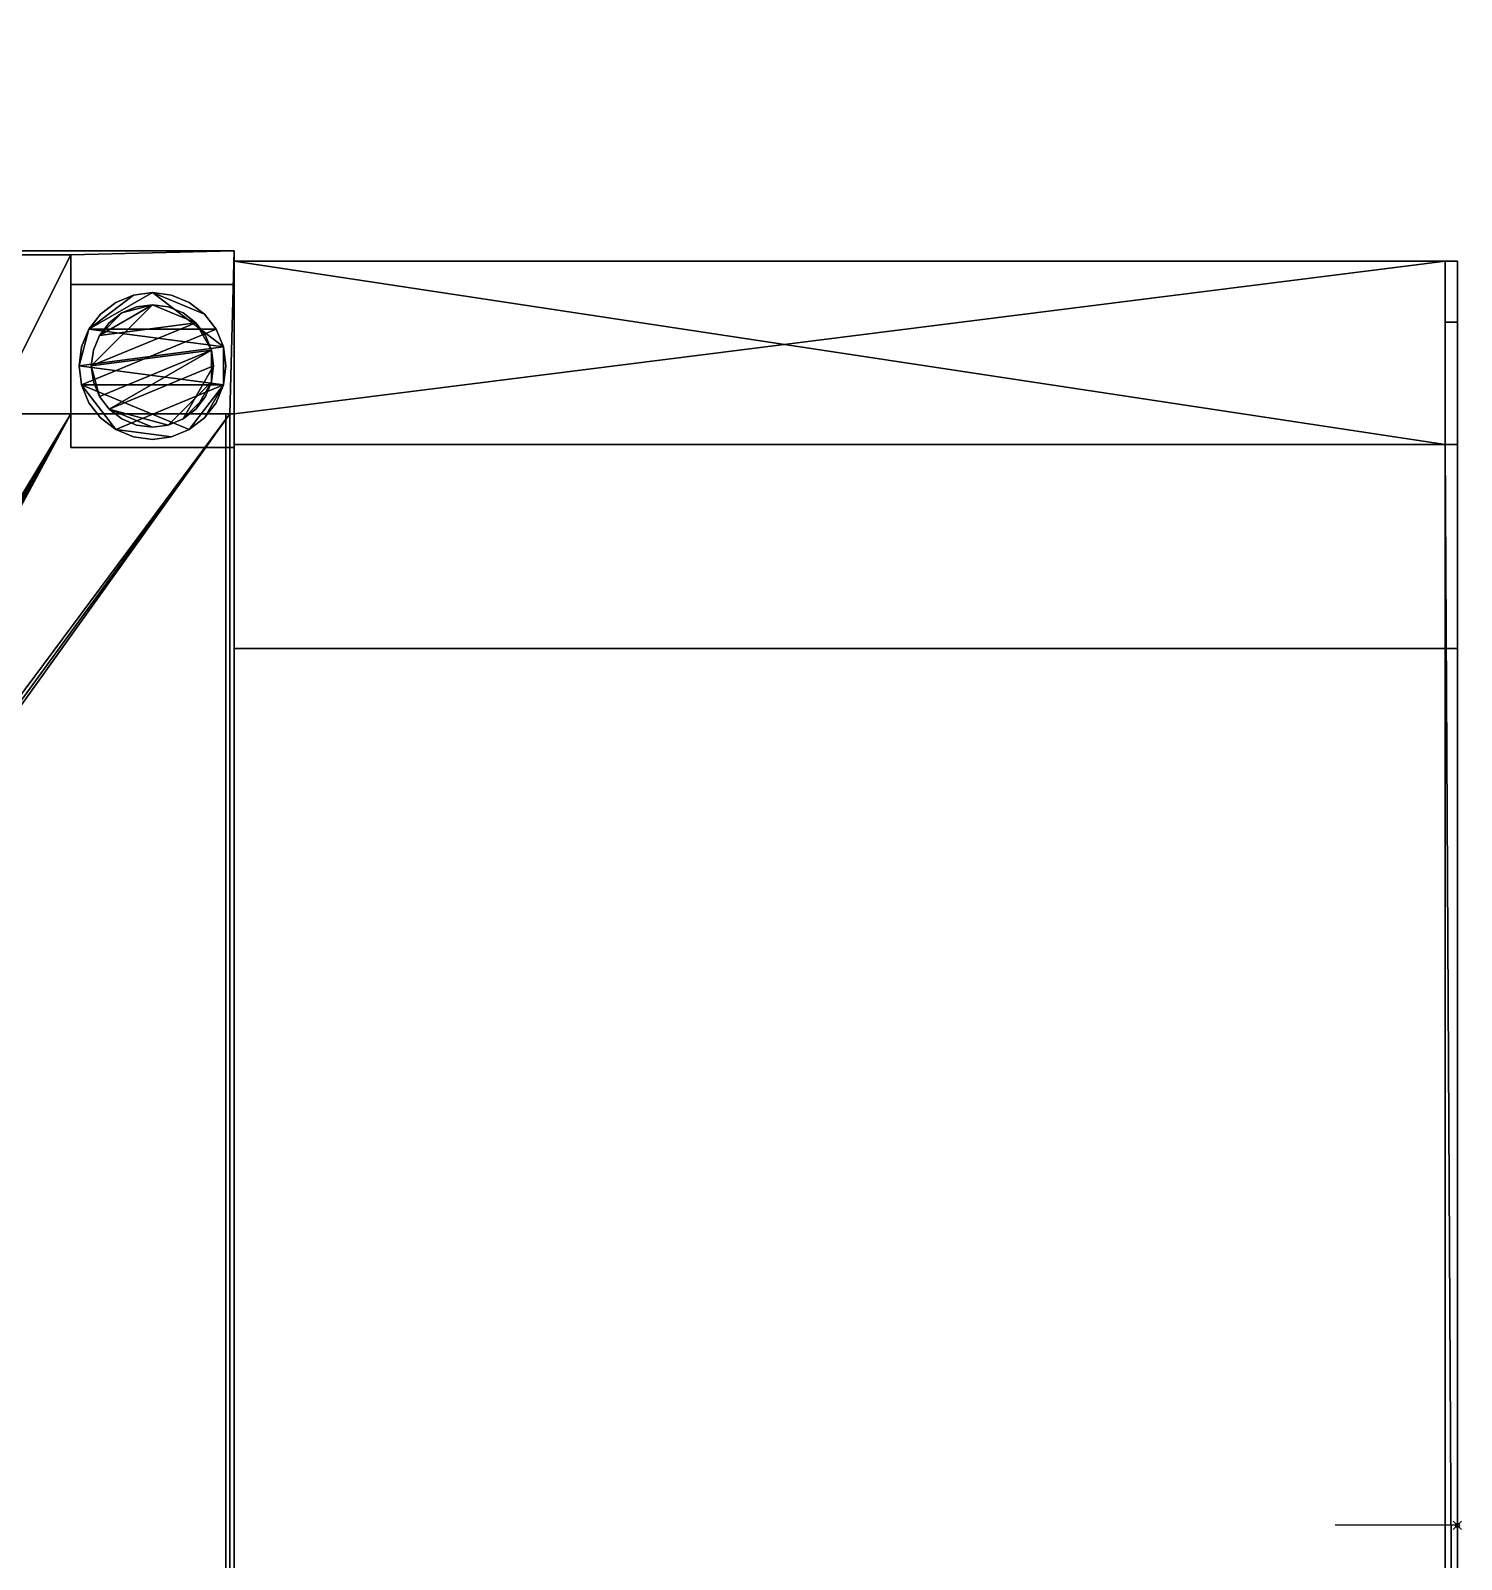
# Model space of a CAD drawing. Header units: millimetres. Extents: x -901 to 180, y -878 to 367.
# Drawn here: x -349.9 to 1, y -8.4 to 366.5 of the extents above; entities that cross this region are included whole.
import ezdxf

# ---------------------------------------------------------------- set-up
doc = ezdxf.new("R2010")
doc.units = ezdxf.units.MM
doc.header["$PDMODE"] = 35
for name, color, linetype in [('IQ_200_2D', 1, 'Continuous'), ('IQ_200_3D', 1, 'Continuous'), ('IQ_204_2D', 7, 'Continuous')]:
    doc.layers.add(name, color=color, linetype=linetype)
doc.layers.add('IQ_CURTAIN_3D', color=7, linetype='Continuous', transparency=0.9)
doc.layers.add('IQ_INS_3D', color=3, linetype='Continuous', lineweight=25, plot=False)

msp = doc.modelspace()

# ---------------------------------------------------------------- linework, layer by layer
at = {"layer": 'IQ_200_2D', "linetype": 'Continuous'}
for p, q in [((-900, 312.5), (-300, 312.5)), ((-300, 312.5), (-300, -312.5)), ((-300, 310), (0, 310)), ((0, 310), (0, -310))]:
    msp.add_line(p, q, dxfattribs=at)
at = {"layer": 'IQ_204_2D', "linetype": 'Continuous'}
for p, q in [((-300, 265), (0, 265)), ((0, 215), (-300, 215)), ((-2.98, 215), (-2.98, -215))]:
    msp.add_line(p, q, dxfattribs=at)
at = {"layer": 'IQ_204_2D'}
msp.add_line((0, 0), (-30, 0), dxfattribs=at)
at = {"layer": 'IQ_CURTAIN_3D'}
for p, q in [((-300, 233.01, 898.97), (-300, 233.01, 1369.03)), ((-300, 188.01, 898.97), (-300, 188.01, 1369.03)), ((-300, 125.51, 898.97), (-300, 125.51, 1369.03)), ((-300, 63.01, 898.97), (-300, 63.01, 1369.03)), ((-300, 0.51, 898.97), (-300, 0.51, 1369.03))]:
    msp.add_line(p, q, dxfattribs=at)
at = {"layer": 'IQ_INS_3D'}
msp.add_point((0, 0), dxfattribs=at)

# ---------------------------------------------------------------- meshes
at = {"layer": 'IQ_200_3D'}
mesh = msp.add_polyface(dxfattribs=at)
corners = [(-900, 312.5, 1450), (-900, -312.5, 1450), (-300, -312.5, 1450), (-300, 312.5, 1450), (-460, 312.5, 1450), (-514, 366.5, 1450), (-686, 366.5, 1450), (-740, 312.5, 1450)]
mesh.append_faces([[corners[k] for k in face] for face in [(4, 1, 2, 3), (1, 7, 0), (7, 5, 6)]], dxfattribs={"vtx0": -1})
mesh.append_faces([[corners[k] for k in face] for face in [(4, 5, 7, 1)]], dxfattribs={"vtx1": -1, "vtx2": -1, "vtx3": -1})
mesh = msp.add_polyface(dxfattribs=at)
corners = [(-300, 312.5, 725), (-300, -312.5, 725), (-340, -312.5, 725), (-340, -358.5, 725), (-860, -358.5, 725), (-860, -312.5, 725), (-900, -312.5, 725), (-900, 312.5, 725), (-740, 312.5, 725), (-686, 366.5, 725), (-514, 366.5, 725), (-460, 312.5, 725), (-899, -272.5, 725), (-860, -272.5, 725), (-860, -311.5, 725), (-340, -311.5, 725), (-340, -272.5, 725), (-301, -272.5, 725), (-301, 272.5, 725), (-340, 272.5, 725), (-340, 311.5, 725), (-860, 311.5, 725), (-860, 272.5, 725), (-899, 272.5, 725)]
mesh.append_faces([[corners[k] for k in face] for face in [(11, 8, 9, 10)]], dxfattribs={"vtx0": -1})
mesh.append_faces([[corners[k] for k in face] for face in [(23, 7, 21, 22), (20, 0, 18, 19)]], dxfattribs={"vtx0": -1, "vtx1": -1})
mesh.append_faces([[corners[k] for k in face] for face in [(6, 12, 14, 5)]], dxfattribs={"vtx0": -1, "vtx1": -1, "vtx2": -1})
mesh.append_faces([[corners[k] for k in face] for face in [(20, 8, 11, 0)]], dxfattribs={"vtx0": -1, "vtx1": -1, "vtx3": -1})
mesh.append_faces([[corners[k] for k in face] for face in [(7, 23, 12, 6), (8, 20, 21, 7)]], dxfattribs={"vtx0": -1, "vtx2": -1})
mesh.append_faces([[corners[k] for k in face] for face in [(2, 4, 5, 15)]], dxfattribs={"vtx0": -1, "vtx2": -1, "vtx3": -1})
mesh.append_faces([[corners[k] for k in face] for face in [(13, 14, 12)]], dxfattribs={"vtx1": -1})
mesh.append_faces([[corners[k] for k in face] for face in [(14, 15, 5)]], dxfattribs={"vtx1": -1, "vtx2": -1})
mesh.append_faces([[corners[k] for k in face] for face in [(1, 2, 15, 17)]], dxfattribs={"vtx1": -1, "vtx2": -1, "vtx3": -1})
mesh.append_faces([[corners[k] for k in face] for face in [(17, 18, 0, 1)]], dxfattribs={"vtx1": -1, "vtx3": -1})
mesh.append_faces([[corners[k] for k in face] for face in [(15, 16, 17), (2, 3, 4)]], dxfattribs={"vtx2": -1})
mesh = msp.add_polyface(dxfattribs=at)
corners = [(-300, 312.5, 1450), (-300, 312.5, 725), (-460, 312.5, 725), (-460, 312.5, 1450), (-900, 312.5, 725), (-900, 312.5, 1450), (-740, 312.5, 1450), (-740, 312.5, 725)]
mesh.append_faces([[corners[k] for k in face] for face in [(2, 3, 0, 1), (4, 5, 6, 7)]])
mesh = msp.add_polyface(dxfattribs=at)
corners = [(-860, -272.5, 201.37), (-899, -272.5, 201.37), (-899, 272.5, 201.37), (-860, 272.5, 201.37), (-860, 311.5, 201.37), (-340, 311.5, 201.37), (-340, 272.5, 201.37), (-301, 272.5, 201.37), (-301, -272.5, 201.37), (-340, -272.5, 201.37), (-340, -311.5, 201.37), (-860, -311.5, 201.37), (-699, -187.4, 201.37), (-698.66, -189.99, 201.37), (-697.66, -192.4, 201.37), (-696.07, -194.47, 201.37), (-694, -196.06, 201.37), (-691.59, -197.06, 201.37), (-689, -197.4, 201.37), (-686.41, -197.06, 201.37), (-684, -196.06, 201.37), (-681.93, -194.47, 201.37), (-680.34, -192.4, 201.37), (-679.34, -189.99, 201.37), (-679, -187.4, 201.37), (-679.34, -184.81, 201.37), (-680.34, -182.4, 201.37), (-681.93, -180.33, 201.37), (-684, -178.74, 201.37), (-686.41, -177.74, 201.37), (-689, -177.4, 201.37), (-691.59, -177.74, 201.37), (-694, -178.74, 201.37), (-696.07, -180.33, 201.37), (-697.66, -182.4, 201.37), (-698.66, -184.81, 201.37), (-609, -157.4, 201.37), (-608.66, -159.99, 201.37), (-607.66, -162.4, 201.37), (-606.07, -164.47, 201.37), (-604, -166.06, 201.37), (-601.59, -167.06, 201.37), (-599, -167.4, 201.37), (-596.41, -167.06, 201.37), (-594, -166.06, 201.37), (-591.93, -164.47, 201.37), (-590.34, -162.4, 201.37), (-589.34, -159.99, 201.37), (-589, -157.4, 201.37), (-589.34, -154.81, 201.37), (-590.34, -152.4, 201.37), (-591.93, -150.33, 201.37), (-594, -148.74, 201.37), (-596.41, -147.74, 201.37), (-599, -147.4, 201.37), (-601.59, -147.74, 201.37), (-604, -148.74, 201.37), (-606.07, -150.33, 201.37), (-607.66, -152.4, 201.37), (-608.66, -154.81, 201.37), (-452.1, 89.5, 201.37), (-451.76, 86.91, 201.37), (-450.76, 84.5, 201.37), (-449.17, 82.43, 201.37), (-447.1, 80.84, 201.37), (-444.69, 79.84, 201.37), (-442.1, 79.5, 201.37), (-439.51, 79.84, 201.37), (-437.1, 80.84, 201.37), (-435.03, 82.43, 201.37), (-433.44, 84.5, 201.37), (-432.44, 86.91, 201.37), (-432.1, 89.5, 201.37), (-432.44, 92.09, 201.37), (-433.44, 94.5, 201.37), (-435.03, 96.57, 201.37), (-437.1, 98.16, 201.37), (-439.51, 99.16, 201.37), (-442.1, 99.5, 201.37), (-444.69, 99.16, 201.37), (-447.1, 98.16, 201.37), (-449.17, 96.57, 201.37), (-450.76, 94.5, 201.37), (-451.76, 92.09, 201.37)]
mesh.append_faces([[corners[k] for k in face] for face in [(13, 0, 12), (32, 3, 31), (61, 55, 60), (65, 51, 64), (70, 8, 69), (69, 8, 68), (74, 7, 73)]], dxfattribs={"vtx0": -1, "vtx1": -1})
mesh.append_faces([[corners[k] for k in face] for face in [(56, 3, 60, 55)]], dxfattribs={"vtx0": -1, "vtx1": -1, "vtx2": -1})
mesh.append_faces([[corners[k] for k in face] for face in [(0, 15, 16, 11), (11, 16, 17), (42, 20, 21, 41), (19, 10, 11, 18), (10, 19, 20), (3, 32, 33, 2), (57, 29, 30, 56), (58, 28, 29, 57), (59, 27, 28, 58), (37, 25, 26, 36), (68, 8, 9, 67), (36, 26, 27, 59), (63, 52, 53, 62), (64, 51, 52, 63), (62, 53, 54), (6, 79, 80, 5), (6, 76, 77), (8, 70, 71)]], dxfattribs={"vtx0": -1, "vtx2": -1})
mesh.append_faces([[corners[k] for k in face] for face in [(20, 42, 43, 10), (9, 48, 49, 67), (56, 30, 31, 3)]], dxfattribs={"vtx0": -1, "vtx2": -1, "vtx3": -1})
mesh.append_faces([[corners[k] for k in face] for face in [(14, 15, 0), (17, 18, 11), (13, 14, 0), (35, 12, 0), (21, 22, 41), (37, 38, 25), (43, 44, 10), (47, 48, 9), (46, 47, 9), (45, 46, 9), (83, 60, 3), (82, 83, 3), (72, 73, 7), (78, 79, 6), (77, 78, 6), (75, 76, 6)]], dxfattribs={"vtx1": -1, "vtx2": -1})
mesh.append_faces([[corners[k] for k in face] for face in [(0, 1, 34, 35), (33, 34, 1, 2), (24, 25, 38, 39), (9, 10, 44, 45), (23, 24, 39, 40), (22, 23, 40, 41), (49, 50, 66, 67), (50, 51, 65, 66), (54, 55, 61, 62), (81, 82, 3, 4), (71, 72, 7, 8), (80, 81, 4, 5), (74, 75, 6, 7)]], dxfattribs={"vtx1": -1, "vtx3": -1})
mesh = msp.add_polyface(dxfattribs=at)
corners = [(-860, 311.5, 201.37), (-860, 311.5, 725), (-340, 311.5, 725), (-340, 311.5, 201.37)]
mesh.append_faces([[corners[k] for k in face] for face in [(0, 1, 2, 3)]])
mesh = msp.add_polyface(dxfattribs=at)
corners = [(-340, 311.5, 201.37), (-340, 311.5, 725), (-340, 272.5, 725), (-340, 272.5, 201.37)]
mesh.append_faces([[corners[k] for k in face] for face in [(0, 1, 2, 3)]])
mesh = msp.add_polyface(dxfattribs=at)
corners = [(-300, 312.5, 1450), (-300, -312.5, 1450), (-300, -312.5, 725), (-300, 312.5, 725), (-300, -272.5, 1370), (-300, 272.5, 1370), (-300, 272.5, 910), (-300, 310, 910), (-300, 310, 850), (-300, 272.5, 850), (-300, 265, 850), (-300, 265, 820), (-300, -265, 820), (-300, -265, 850), (-300, -272.5, 850), (-300, -310, 850), (-300, -310, 910), (-300, -272.5, 910)]
mesh.append_faces([[corners[k] for k in face] for face in [(4, 1, 16, 17), (7, 0, 5, 6)]], dxfattribs={"vtx0": -1, "vtx1": -1})
mesh.append_faces([[corners[k] for k in face] for face in [(11, 3, 8, 9)]], dxfattribs={"vtx0": -1, "vtx1": -1, "vtx3": -1})
mesh.append_faces([[corners[k] for k in face] for face in [(1, 4, 5, 0), (16, 1, 2, 15)]], dxfattribs={"vtx0": -1, "vtx2": -1})
mesh.append_faces([[corners[k] for k in face] for face in [(12, 14, 15, 2)]], dxfattribs={"vtx0": -1, "vtx2": -1, "vtx3": -1})
mesh.append_faces([[corners[k] for k in face] for face in [(3, 0, 7, 8), (11, 12, 2, 3)]], dxfattribs={"vtx1": -1, "vtx3": -1})
mesh.append_faces([[corners[k] for k in face] for face in [(9, 10, 11), (12, 13, 14)]], dxfattribs={"vtx2": -1})
mesh = msp.add_polyface(dxfattribs=at)
corners = [(-300, 310, 850), (-300, 310, 910), (0, 310, 910), (0, 310, 835), (-2.98, 310, 835), (-2.98, 310, 850)]
mesh.append_faces([[corners[k] for k in face] for face in [(5, 2, 3, 4)]], dxfattribs={"vtx0": -1})
mesh.append_faces([[corners[k] for k in face] for face in [(5, 0, 1, 2)]], dxfattribs={"vtx3": -1})
mesh = msp.add_polyface(dxfattribs=at)
corners = [(0, 265, 910), (0, 310, 910), (-300, 310, 910), (-300, 272.5, 910), (-300, 265, 910), (-2.98, 265, 910)]
mesh.append_faces([[corners[k] for k in face] for face in [(5, 2, 3, 4)]], dxfattribs={"vtx0": -1})
mesh.append_faces([[corners[k] for k in face] for face in [(5, 0, 1, 2)]], dxfattribs={"vtx3": -1})
mesh = msp.add_polyface(dxfattribs=at)
corners = [(-300, 272.5, 850), (-300, 310, 850), (-2.98, 310, 850), (-2.98, 265, 850), (-300, 265, 850)]
mesh.append_faces([[corners[k] for k in face] for face in [(0, 2, 3, 4)]], dxfattribs={"vtx0": -1})
mesh.append_faces([[corners[k] for k in face] for face in [(0, 1, 2)]], dxfattribs={"vtx2": -1})
mesh = msp.add_polyface(dxfattribs=at)
corners = [(-2.98, -215, 858), (-2.98, 215, 858), (-2.98, 215, 850), (-2.98, -215, 850), (-2.98, 310, 835), (-2.98, 295, 820), (-2.98, 265, 820), (-2.98, 265, 850), (-2.98, 310, 850), (-2.98, -295, 820), (-2.98, -310, 835), (-2.98, -310, 850), (-2.98, -265, 850), (-2.98, -265, 820)]
mesh.append_faces([[corners[k] for k in face] for face in [(1, 2, 3, 0)]])
mesh.append_faces([[corners[k] for k in face] for face in [(11, 9, 10)]], dxfattribs={"vtx0": -1})
mesh.append_faces([[corners[k] for k in face] for face in [(5, 6, 7), (12, 13, 9, 11)]], dxfattribs={"vtx2": -1})
mesh.append_faces([[corners[k] for k in face] for face in [(7, 8, 4, 5)]], dxfattribs={"vtx3": -1})
mesh = msp.add_polyface(dxfattribs=at)
corners = [(0, 295, 820), (-2.98, 295, 820), (-2.98, 310, 835), (0, 310, 835)]
mesh.append_faces([[corners[k] for k in face] for face in [(0, 1, 2, 3)]])
mesh = msp.add_polyface(dxfattribs=at)
corners = [(0, 310, 910), (0, 265, 910), (0, 265, 875), (0, 215, 875), (0, 215, 858), (0, -215, 858), (0, -215, 875), (0, -265, 875), (0, -265, 910), (0, -310, 910), (0, -310, 835), (0, -295, 820), (0, 295, 820), (0, 310, 835)]
mesh.append_faces([[corners[k] for k in face] for face in [(12, 4, 5, 11)]], dxfattribs={"vtx0": -1, "vtx2": -1})
mesh.append_faces([[corners[k] for k in face] for face in [(7, 10, 11, 5)]], dxfattribs={"vtx0": -1, "vtx2": -1, "vtx3": -1})
mesh.append_faces([[corners[k] for k in face] for face in [(6, 7, 5)]], dxfattribs={"vtx1": -1})
mesh.append_faces([[corners[k] for k in face] for face in [(12, 13, 2, 4)]], dxfattribs={"vtx1": -1, "vtx2": -1, "vtx3": -1})
mesh.append_faces([[corners[k] for k in face] for face in [(0, 1, 2, 13), (2, 3, 4)]], dxfattribs={"vtx2": -1})
mesh.append_faces([[corners[k] for k in face] for face in [(7, 8, 9, 10)]], dxfattribs={"vtx3": -1})
mesh = msp.add_polyface(dxfattribs=at)
corners = [(-340, 304.26, 725), (-340, 264.26, 725), (-300, 264.26, 725), (-300, 304.26, 725)]
mesh.append_faces([[corners[k] for k in face] for face in [(0, 1, 2, 3)]])
mesh = msp.add_polyface(dxfattribs=at)
corners = [(-300, 264.26, 75), (-340, 264.26, 75), (-340, 304.26, 75), (-300, 304.26, 75)]
mesh.append_faces([[corners[k] for k in face] for face in [(0, 1, 2, 3)]])
mesh = msp.add_polyface(dxfattribs=at)
corners = [(-300, 304.26, 725), (-300, 304.26, 75), (-340, 304.26, 75), (-340, 304.26, 725)]
mesh.append_faces([[corners[k] for k in face] for face in [(0, 1, 2, 3)]])
mesh = msp.add_polyface(dxfattribs=at)
corners = [(-340, 304.26, 725), (-340, 304.26, 75), (-340, 264.26, 75), (-340, 264.26, 725)]
mesh.append_faces([[corners[k] for k in face] for face in [(0, 1, 2, 3)]])
mesh = msp.add_polyface(dxfattribs=at)
corners = [(-300, 264.26, 725), (-300, 264.26, 75), (-300, 304.26, 75), (-300, 304.26, 725)]
mesh.append_faces([[corners[k] for k in face] for face in [(0, 1, 2, 3)]])
mesh = msp.add_polyface(dxfattribs=at)
corners = [(-338, 284.26, 5), (-337.39, 279.6, 5), (-335.59, 275.26, 5), (-332.73, 271.53, 5), (-329, 268.67, 5), (-324.66, 266.87, 5), (-320, 266.26, 5), (-315.34, 266.87, 5), (-311, 268.67, 5), (-307.27, 271.53, 5), (-304.41, 275.26, 5), (-302.61, 279.6, 5), (-302, 284.26, 5), (-302.61, 288.92, 5), (-304.41, 293.26, 5), (-307.27, 296.99, 5), (-311, 299.85, 5), (-315.34, 301.64, 5), (-320, 302.26, 5), (-324.66, 301.64, 5), (-329, 299.85, 5), (-332.73, 296.99, 5), (-335.59, 293.26, 5), (-337.39, 288.92, 5)]
mesh.append_faces([[corners[k] for k in face] for face in [(11, 8, 9, 10)]], dxfattribs={"vtx0": -1})
mesh.append_faces([[corners[k] for k in face] for face in [(4, 7, 8, 11), (11, 0, 1, 4), (13, 18, 19, 22)]], dxfattribs={"vtx0": -1, "vtx2": -1, "vtx3": -1})
mesh.append_faces([[corners[k] for k in face] for face in [(0, 11, 12, 13)]], dxfattribs={"vtx0": -1, "vtx3": -1})
mesh.append_faces([[corners[k] for k in face] for face in [(2, 3, 4, 1), (16, 17, 18, 15)]], dxfattribs={"vtx2": -1})
mesh.append_faces([[corners[k] for k in face] for face in [(13, 14, 15, 18), (22, 23, 0, 13)]], dxfattribs={"vtx2": -1, "vtx3": -1})
mesh.append_faces([[corners[k] for k in face] for face in [(4, 5, 6, 7), (19, 20, 21, 22)]], dxfattribs={"vtx3": -1})
mesh = msp.add_polyface(dxfattribs=at)
corners = [(-338, 284.26), (-337.39, 288.92), (-335.59, 293.26), (-332.73, 296.99), (-329, 299.85), (-324.66, 301.64), (-320, 302.26), (-315.34, 301.64), (-311, 299.85), (-307.27, 296.99), (-304.41, 293.26), (-302.61, 288.92), (-302, 284.26), (-302.61, 279.6), (-304.41, 275.26), (-307.27, 271.53), (-311, 268.67), (-315.34, 266.87), (-320, 266.26), (-324.66, 266.87), (-329, 268.67), (-332.73, 271.53), (-335.59, 275.26), (-337.39, 279.6)]
mesh.append_faces([[corners[k] for k in face] for face in [(2, 0, 1), (15, 13, 14), (13, 11, 12)]], dxfattribs={"vtx0": -1})
mesh.append_faces([[corners[k] for k in face] for face in [(16, 23, 13, 15)]], dxfattribs={"vtx0": -1, "vtx1": -1, "vtx2": -1})
mesh.append_faces([[corners[k] for k in face] for face in [(2, 10, 23, 0)]], dxfattribs={"vtx0": -1, "vtx1": -1, "vtx3": -1})
mesh.append_faces([[corners[k] for k in face] for face in [(2, 5, 6)]], dxfattribs={"vtx0": -1, "vtx2": -1})
mesh.append_faces([[corners[k] for k in face] for face in [(23, 10, 11, 13), (23, 16, 17, 20)]], dxfattribs={"vtx0": -1, "vtx2": -1, "vtx3": -1})
mesh.append_faces([[corners[k] for k in face] for face in [(9, 10, 2, 6)]], dxfattribs={"vtx1": -1, "vtx2": -1, "vtx3": -1})
mesh.append_faces([[corners[k] for k in face] for face in [(3, 4, 5, 2), (18, 19, 20, 17)]], dxfattribs={"vtx2": -1})
mesh.append_faces([[corners[k] for k in face] for face in [(6, 7, 8, 9), (20, 21, 22, 23)]], dxfattribs={"vtx3": -1})
mesh = msp.add_polyface(dxfattribs=at)
corners = [(-338, 284.26, 5), (-337.39, 288.92, 5), (-335.59, 293.26, 5), (-332.73, 296.99, 5), (-329, 299.85, 5), (-324.66, 301.64, 5), (-320, 302.26, 5), (-315.34, 301.64, 5), (-311, 299.85, 5), (-307.27, 296.99, 5), (-304.41, 293.26, 5), (-302.61, 288.92, 5), (-302, 284.26, 5), (-302, 284.26), (-302.61, 288.92), (-304.41, 293.26), (-307.27, 296.99), (-311, 299.85), (-315.34, 301.64), (-320, 302.26), (-324.66, 301.64), (-329, 299.85), (-332.73, 296.99), (-335.59, 293.26), (-337.39, 288.92), (-338, 284.26)]
mesh.append_faces([[corners[k] for k in face] for face in [(13, 14, 11, 12), (0, 1, 24, 25)]], dxfattribs={"vtx1": -1})
mesh.append_faces([[corners[k] for k in face] for face in [(14, 15, 10, 11), (16, 17, 8, 9), (15, 16, 9, 10), (17, 18, 7, 8), (6, 7, 18, 19), (19, 20, 5, 6), (20, 21, 4, 5), (22, 23, 2, 3), (21, 22, 3, 4), (23, 24, 1, 2)]], dxfattribs={"vtx1": -1, "vtx3": -1})
mesh = msp.add_polyface(dxfattribs=at)
corners = [(-335, 284.26, 75), (-334.49, 280.38, 75), (-332.99, 276.76, 75), (-330.61, 273.65, 75), (-327.5, 271.27, 75), (-323.88, 269.77, 75), (-320, 269.26, 75), (-316.12, 269.77, 75), (-312.5, 271.27, 75), (-309.39, 273.65, 75), (-307.01, 276.76, 75), (-305.51, 280.38, 75), (-305, 284.26, 75), (-305.51, 288.14, 75), (-307.01, 291.76, 75), (-309.39, 294.86, 75), (-312.5, 297.25, 75), (-316.12, 298.75, 75), (-320, 299.26, 75), (-323.88, 298.75, 75), (-327.5, 297.25, 75), (-330.61, 294.86, 75), (-332.99, 291.76, 75), (-334.49, 288.14, 75)]
mesh.append_faces([[corners[k] for k in face] for face in [(10, 8, 9), (22, 20, 21)]], dxfattribs={"vtx0": -1})
mesh.append_faces([[corners[k] for k in face] for face in [(7, 3, 6)]], dxfattribs={"vtx0": -1, "vtx1": -1})
mesh.append_faces([[corners[k] for k in face] for face in [(22, 15, 18, 20)]], dxfattribs={"vtx0": -1, "vtx1": -1, "vtx2": -1, "vtx3": -1})
mesh.append_faces([[corners[k] for k in face] for face in [(13, 2, 3, 12)]], dxfattribs={"vtx0": -1, "vtx2": -1})
mesh.append_faces([[corners[k] for k in face] for face in [(3, 7, 8, 12)]], dxfattribs={"vtx0": -1, "vtx2": -1, "vtx3": -1})
mesh.append_faces([[corners[k] for k in face] for face in [(17, 18, 15, 16), (19, 20, 18)]], dxfattribs={"vtx1": -1})
mesh.append_faces([[corners[k] for k in face] for face in [(11, 12, 8, 10)]], dxfattribs={"vtx1": -1, "vtx2": -1})
mesh.append_faces([[corners[k] for k in face] for face in [(4, 5, 6, 3)]], dxfattribs={"vtx2": -1})
mesh.append_faces([[corners[k] for k in face] for face in [(0, 1, 2, 13), (13, 14, 15, 0), (22, 23, 0, 15)]], dxfattribs={"vtx2": -1, "vtx3": -1})
mesh = msp.add_polyface(dxfattribs=at)
corners = [(-335, 284.26, 5), (-334.49, 288.14, 5), (-332.99, 291.76, 5), (-330.61, 294.86, 5), (-327.5, 297.25, 5), (-323.88, 298.75, 5), (-320, 299.26, 5), (-316.12, 298.75, 5), (-312.5, 297.25, 5), (-309.39, 294.86, 5), (-307.01, 291.76, 5), (-305.51, 288.14, 5), (-305, 284.26, 5), (-305.51, 280.38, 5), (-307.01, 276.76, 5), (-309.39, 273.65, 5), (-312.5, 271.27, 5), (-316.12, 269.77, 5), (-320, 269.26, 5), (-323.88, 269.77, 5), (-327.5, 271.27, 5), (-330.61, 273.65, 5), (-332.99, 276.76, 5), (-334.49, 280.38, 5)]
mesh.append_faces([[corners[k] for k in face] for face in [(9, 6, 7, 8), (4, 2, 3), (15, 13, 14)]], dxfattribs={"vtx0": -1})
mesh.append_faces([[corners[k] for k in face] for face in [(18, 21, 17)]], dxfattribs={"vtx0": -1, "vtx1": -1})
mesh.append_faces([[corners[k] for k in face] for face in [(22, 0, 11, 21)]], dxfattribs={"vtx0": -1, "vtx1": -1, "vtx2": -1})
mesh.append_faces([[corners[k] for k in face] for face in [(0, 6, 9, 11), (21, 11, 13, 17)]], dxfattribs={"vtx0": -1, "vtx1": -1, "vtx2": -1, "vtx3": -1})
mesh.append_faces([[corners[k] for k in face] for face in [(23, 0, 22), (12, 13, 11)]], dxfattribs={"vtx1": -1})
mesh.append_faces([[corners[k] for k in face] for face in [(16, 17, 13, 15)]], dxfattribs={"vtx1": -1, "vtx2": -1})
mesh.append_faces([[corners[k] for k in face] for face in [(9, 10, 11)]], dxfattribs={"vtx2": -1})
mesh.append_faces([[corners[k] for k in face] for face in [(4, 5, 6, 2), (0, 1, 2, 6)]], dxfattribs={"vtx2": -1, "vtx3": -1})
mesh.append_faces([[corners[k] for k in face] for face in [(18, 19, 20, 21)]], dxfattribs={"vtx3": -1})
mesh = msp.add_polyface(dxfattribs=at)
corners = [(-335, 284.26, 75), (-334.49, 288.14, 75), (-332.99, 291.76, 75), (-330.61, 294.86, 75), (-327.5, 297.25, 75), (-323.88, 298.75, 75), (-320, 299.26, 75), (-316.12, 298.75, 75), (-312.5, 297.25, 75), (-309.39, 294.86, 75), (-307.01, 291.76, 75), (-305.51, 288.14, 75), (-305, 284.26, 75), (-305, 284.26, 5), (-305.51, 288.14, 5), (-307.01, 291.76, 5), (-309.39, 294.86, 5), (-312.5, 297.25, 5), (-316.12, 298.75, 5), (-320, 299.26, 5), (-323.88, 298.75, 5), (-327.5, 297.25, 5), (-330.61, 294.86, 5), (-332.99, 291.76, 5), (-334.49, 288.14, 5), (-335, 284.26, 5)]
mesh.append_faces([[corners[k] for k in face] for face in [(1, 24, 25, 0)]], dxfattribs={"vtx0": -1})
mesh.append_faces([[corners[k] for k in face] for face in [(8, 17, 18, 7), (9, 16, 17, 8), (7, 18, 19, 6), (15, 10, 11, 14), (5, 20, 21, 4), (4, 21, 22, 3), (2, 23, 24, 1), (3, 22, 23, 2), (20, 5, 6, 19)]], dxfattribs={"vtx0": -1, "vtx2": -1})
mesh.append_faces([[corners[k] for k in face] for face in [(13, 14, 11, 12)]], dxfattribs={"vtx1": -1})
mesh.append_faces([[corners[k] for k in face] for face in [(9, 10, 15, 16)]], dxfattribs={"vtx1": -1, "vtx3": -1})
mesh = msp.add_polyface(dxfattribs=at)
corners = [(-300, -265, 820), (-300, 265, 820), (-2.98, 265, 820), (-2.98, 295, 820), (0, 295, 820), (0, -295, 820), (-2.98, -295, 820), (-2.98, -265, 820)]
mesh.append_faces([[corners[k] for k in face] for face in [(4, 5, 2, 3)]], dxfattribs={"vtx1": -1})
mesh.append_faces([[corners[k] for k in face] for face in [(5, 6, 7, 2)]], dxfattribs={"vtx2": -1, "vtx3": -1})
mesh.append_faces([[corners[k] for k in face] for face in [(7, 0, 1, 2)]], dxfattribs={"vtx3": -1})
mesh = msp.add_polyface(dxfattribs=at)
corners = [(-302, 284.26, 5), (-302.61, 279.6, 5), (-304.41, 275.26, 5), (-307.27, 271.53, 5), (-311, 268.67, 5), (-315.34, 266.87, 5), (-320, 266.26, 5), (-324.66, 266.87, 5), (-329, 268.67, 5), (-332.73, 271.53, 5), (-335.59, 275.26, 5), (-337.39, 279.6, 5), (-338, 284.26, 5), (-338, 284.26), (-337.39, 279.6), (-335.59, 275.26), (-332.73, 271.53), (-329, 268.67), (-324.66, 266.87), (-320, 266.26), (-315.34, 266.87), (-311, 268.67), (-307.27, 271.53), (-304.41, 275.26), (-302.61, 279.6), (-302, 284.26)]
mesh.append_faces([[corners[k] for k in face] for face in [(13, 14, 11, 12), (0, 1, 24, 25)]], dxfattribs={"vtx1": -1})
mesh.append_faces([[corners[k] for k in face] for face in [(14, 15, 10, 11), (16, 17, 8, 9), (15, 16, 9, 10), (17, 18, 7, 8), (6, 7, 18, 19), (19, 20, 5, 6), (20, 21, 4, 5), (22, 23, 2, 3), (21, 22, 3, 4), (23, 24, 1, 2)]], dxfattribs={"vtx1": -1, "vtx3": -1})
mesh = msp.add_polyface(dxfattribs=at)
corners = [(-305, 284.26, 75), (-305.51, 280.38, 75), (-307.01, 276.76, 75), (-309.39, 273.65, 75), (-312.5, 271.27, 75), (-316.12, 269.77, 75), (-320, 269.26, 75), (-323.88, 269.77, 75), (-327.5, 271.27, 75), (-330.61, 273.65, 75), (-332.99, 276.76, 75), (-334.49, 280.38, 75), (-335, 284.26, 75), (-335, 284.26, 5), (-334.49, 280.38, 5), (-332.99, 276.76, 5), (-330.61, 273.65, 5), (-327.5, 271.27, 5), (-323.88, 269.77, 5), (-320, 269.26, 5), (-316.12, 269.77, 5), (-312.5, 271.27, 5), (-309.39, 273.65, 5), (-307.01, 276.76, 5), (-305.51, 280.38, 5), (-305, 284.26, 5)]
mesh.append_faces([[corners[k] for k in face] for face in [(1, 24, 25, 0)]], dxfattribs={"vtx0": -1})
mesh.append_faces([[corners[k] for k in face] for face in [(11, 14, 15, 10), (10, 15, 16, 9), (8, 17, 18, 7), (9, 16, 17, 8), (7, 18, 19, 6), (5, 20, 21, 4), (4, 21, 22, 3), (2, 23, 24, 1), (3, 22, 23, 2), (20, 5, 6, 19)]], dxfattribs={"vtx0": -1, "vtx2": -1})
mesh.append_faces([[corners[k] for k in face] for face in [(12, 13, 14, 11)]], dxfattribs={"vtx2": -1})
mesh = msp.add_polyface(dxfattribs=at)
corners = [(-900, -272.5, 850), (-300, -272.5, 850), (-300, -215, 850), (-2.98, -215, 850), (-2.98, 215, 850), (-300, 215, 850), (-300, 272.5, 850), (-900, 272.5, 850)]
mesh.append_faces([[corners[k] for k in face] for face in [(2, 7, 0, 1)]], dxfattribs={"vtx0": -1})
mesh.append_faces([[corners[k] for k in face] for face in [(3, 4, 5, 2)]], dxfattribs={"vtx2": -1})
mesh.append_faces([[corners[k] for k in face] for face in [(5, 6, 7, 2)]], dxfattribs={"vtx2": -1, "vtx3": -1})
mesh = msp.add_polyface(dxfattribs=at)
corners = [(-900, 272.5, 850), (-300, 272.5, 850), (-300, 272.5, 910), (-300, 272.5, 1370), (-900, 272.5, 1370)]
mesh.append_faces([[corners[k] for k in face] for face in [(2, 4, 0, 1)]], dxfattribs={"vtx0": -1})
mesh.append_faces([[corners[k] for k in face] for face in [(3, 4, 2)]], dxfattribs={"vtx1": -1})
mesh = msp.add_polyface(dxfattribs=at)
corners = [(-900, -272.5, 1370), (-900, 272.5, 1370), (-300, 272.5, 1370), (-300, -272.5, 1370)]
mesh.append_faces([[corners[k] for k in face] for face in [(0, 1, 2, 3)]])
mesh = msp.add_polyface(dxfattribs=at)
corners = [(-340, 272.5, 201.37), (-340, 272.5, 725), (-301, 272.5, 725), (-301, 272.5, 201.37)]
mesh.append_faces([[corners[k] for k in face] for face in [(0, 1, 2, 3)]])
mesh = msp.add_polyface(dxfattribs=at)
corners = [(-301, 272.5, 201.37), (-301, 272.5, 725), (-301, -272.5, 725), (-301, -272.5, 201.37)]
mesh.append_faces([[corners[k] for k in face] for face in [(0, 1, 2, 3)]])
mesh = msp.add_polyface(dxfattribs=at)
corners = [(-300, -265, 910), (-300, -265, 875), (-300, -215, 875), (-300, -215, 850), (-300, -272.5, 850), (-300, -272.5, 910), (-300, 215, 850), (-300, 215, 875), (-300, 265, 875), (-300, 265, 910), (-300, 272.5, 910), (-300, 272.5, 850)]
mesh.append_faces([[corners[k] for k in face] for face in [(1, 4, 5, 0), (8, 11, 6, 7)]], dxfattribs={"vtx0": -1})
mesh.append_faces([[corners[k] for k in face] for face in [(3, 4, 1, 2), (10, 11, 8, 9)]], dxfattribs={"vtx1": -1})
mesh = msp.add_polyface(dxfattribs=at)
corners = [(-340, 264.26, 725), (-340, 264.26, 75), (-300, 264.26, 75), (-300, 264.26, 725)]
mesh.append_faces([[corners[k] for k in face] for face in [(0, 1, 2, 3)]])
mesh = msp.add_polyface(dxfattribs=at)
corners = [(0, 265, 875), (0, 265, 910), (-2.98, 265, 910), (-300, 265, 910), (-300, 265, 875), (-2.98, 265, 875)]
mesh.append_faces([[corners[k] for k in face] for face in [(5, 0, 1, 2), (2, 3, 4, 5)]], dxfattribs={"vtx3": -1})
mesh = msp.add_polyface(dxfattribs=at)
corners = [(0, 215, 875), (0, 265, 875), (-2.98, 265, 875), (-300, 265, 875), (-300, 215, 875), (-2.98, 215, 875)]
mesh.append_faces([[corners[k] for k in face] for face in [(5, 0, 1, 2), (2, 3, 4, 5)]], dxfattribs={"vtx3": -1})
mesh = msp.add_polyface(dxfattribs=at)
corners = [(-300, 265, 850), (-2.98, 265, 850), (-2.98, 265, 820), (-300, 265, 820)]
mesh.append_faces([[corners[k] for k in face] for face in [(0, 1, 2, 3)]])
mesh = msp.add_polyface(dxfattribs=at)
corners = [(-300, 215, 875), (-300, 215, 850), (-2.98, 215, 850), (-2.98, 215, 858), (0, 215, 858), (0, 215, 875), (-2.98, 215, 875)]
mesh.append_faces([[corners[k] for k in face] for face in [(6, 4, 5)]], dxfattribs={"vtx0": -1})
mesh.append_faces([[corners[k] for k in face] for face in [(6, 0, 3, 4)]], dxfattribs={"vtx1": -1, "vtx3": -1})
mesh.append_faces([[corners[k] for k in face] for face in [(1, 2, 3, 0)]], dxfattribs={"vtx2": -1})
mesh = msp.add_polyface(dxfattribs=at)
corners = [(0, 215, 858), (-2.98, 215, 858), (-2.98, -215, 858), (0, -215, 858)]
mesh.append_faces([[corners[k] for k in face] for face in [(0, 1, 2, 3)]])
at = {"layer": 'IQ_CURTAIN_3D'}
mesh = msp.add_polyface(dxfattribs=at)
corners = [(-300, 272.5, 898.97), (-300, -272.5, 898.97), (-302, -272.5, 898.97), (-302, 272.5, 898.97)]
mesh.append_faces([[corners[k] for k in face] for face in [(0, 1, 2, 3)]])
mesh = msp.add_polyface(dxfattribs=at)
corners = [(-302, -272.5, 1370), (-300, -272.5, 1370), (-300, 272.5, 1370), (-302, 272.5, 1370)]
mesh.append_faces([[corners[k] for k in face] for face in [(0, 1, 2, 3)]])
mesh = msp.add_polyface(dxfattribs=at)
corners = [(-302, 272.5, 1370), (-302, 272.5, 898.97), (-302, -272.5, 898.97), (-302, -272.5, 1370)]
mesh.append_faces([[corners[k] for k in face] for face in [(0, 1, 2, 3)]])
mesh = msp.add_polyface(dxfattribs=at)
corners = [(-300, 272.5, 1370), (-300, 272.5, 898.97), (-302, 272.5, 898.97), (-302, 272.5, 1370)]
mesh.append_faces([[corners[k] for k in face] for face in [(0, 1, 2, 3)]])
mesh = msp.add_polyface(dxfattribs=at)
corners = [(-300, -272.5, 1370), (-300, -272.5, 898.97), (-300, 272.5, 898.97), (-300, 272.5, 1370)]
mesh.append_faces([[corners[k] for k in face] for face in [(0, 1, 2, 3)]])

doc.saveas('drawing.dxf')
